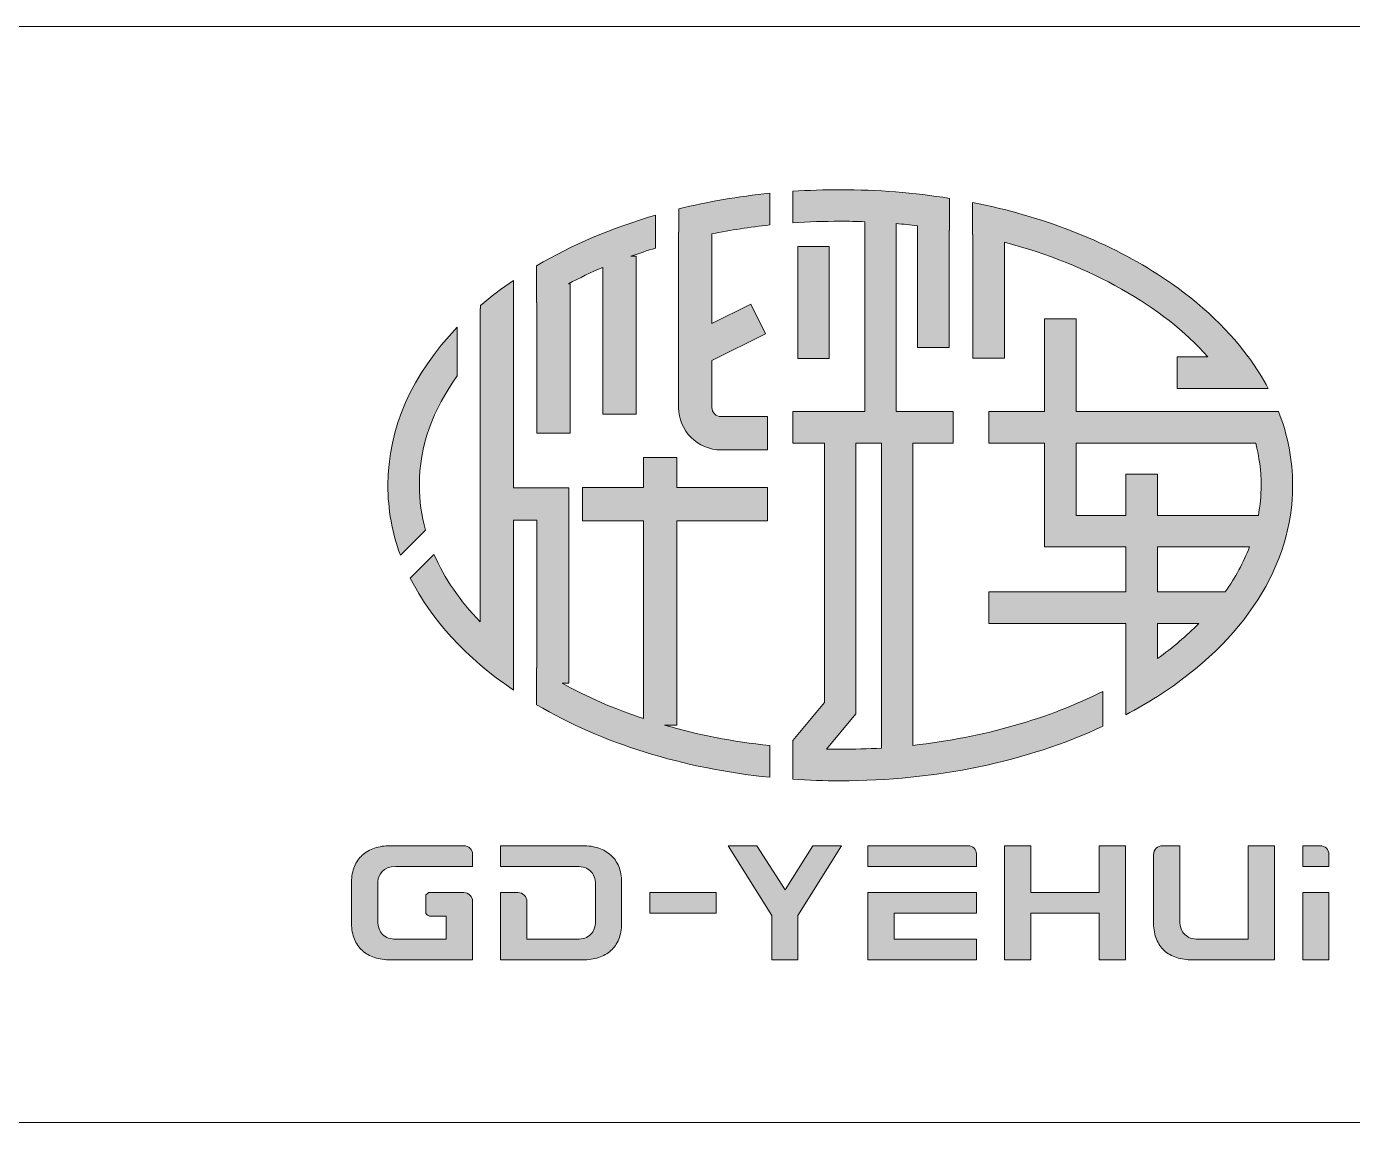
# Model space of a CAD drawing. Header units: millimetres. Extents: x 1251 to 1736, y 491 to 664.
# Drawn here: x 1403.69 to 1422.49, y 513.93 to 529.47 of the extents above; entities that cross this region are included whole.
import ezdxf

# ---------------------------------------------------------------- set-up
doc = ezdxf.new("R2010")
doc.units = ezdxf.units.MM
doc.header["$LTSCALE"] = 3
doc.layers.add('d', color=4, linetype='Continuous')

# ---------------------------------------------------------------- blocks, each defined once
blk = doc.blocks.new('11123123')
at = {"layer": 'd', "lineweight": 0, "ltscale": 43.74169}
h = blk.add_hatch(color=1, dxfattribs=at)
edge = h.paths.add_edge_path()
edge.add_spline(control_points=[(783.576, 124.617), (783.576, 124.617), (784.041, 124.617), (784.041, 124.617), (784.041, 124.617), (784.041, 126.332), (784.041, 126.332), (785.316, 125.992), (786.374, 125.392), (787.045, 124.639), (787.045, 124.639), (787.045, 124.639), (787.045, 124.639), (787.045, 124.639), (786.594, 124.639), (786.594, 124.639), (786.594, 124.639), (786.594, 124.174), (786.594, 124.174), (786.594, 124.174), (787.398, 124.174), (787.398, 124.174), (787.398, 124.173), (787.399, 124.173), (787.399, 124.172), (787.399, 124.172), (787.936, 124.172), (787.936, 124.172), (787.853, 124.329), (787.758, 124.481), (787.65, 124.629), (787.65, 124.629), (787.65, 124.639), (787.65, 124.639), (787.65, 124.639), (787.643, 124.639), (787.643, 124.639), (787.643, 124.639), (787.643, 124.639), (787.642, 124.639), (787.312, 125.089), (786.862, 125.501), (786.301, 125.86), (785.523, 126.358), (784.589, 126.717), (783.57, 126.918), (783.57, 126.918), (783.57, 126.444), (783.57, 126.444), (783.572, 126.443), (783.574, 126.443), (783.576, 126.442), (783.576, 126.442), (783.576, 124.617), (783.576, 124.617)], knot_values=[0, 0, 0, 0, 1, 1, 1, 2, 2, 2, 3, 3, 3, 4, 4, 4, 5, 5, 5, 6, 6, 6, 7, 7, 7, 8, 8, 8, 9, 9, 9, 10, 10, 10, 11, 11, 11, 12, 12, 12, 13, 13, 13, 14, 14, 14, 15, 15, 15, 16, 16, 16, 17, 17, 17, 18, 18, 18, 18], degree=3, periodic=0)
h.paths.add_polyline_path([(780.989, 126.268), (780.989, 124.614), (781.454, 124.614), (781.454, 126.268)], flags=17)
edge = h.paths.add_edge_path()
edge.add_spline(control_points=[(779.23, 126.48), (779.23, 126.48), (779.227, 126.48), (779.227, 126.48), (779.227, 126.48), (779.227, 126.342), (779.227, 126.342), (779.227, 126.342), (779.227, 125.249), (779.227, 125.249), (779.227, 125.249), (779.227, 123.893), (779.227, 123.893), (779.227, 123.547), (779.509, 123.265), (779.855, 123.265), (779.855, 123.265), (780.54, 123.265), (780.54, 123.265), (780.54, 123.265), (780.54, 123.757), (780.54, 123.757), (780.54, 123.757), (779.855, 123.757), (779.855, 123.757), (779.78, 123.757), (779.719, 123.818), (779.719, 123.893), (779.719, 123.893), (779.719, 124.584), (779.719, 124.584), (779.719, 124.584), (780.513, 124.98), (780.513, 124.98), (780.513, 124.98), (780.294, 125.419), (780.294, 125.419), (780.294, 125.419), (779.719, 125.133), (779.719, 125.133), (779.719, 125.133), (779.719, 126.455), (779.719, 126.455), (779.996, 126.511), (780.281, 126.555), (780.574, 126.586), (780.574, 126.586), (780.574, 127.054), (780.574, 127.054), (780.112, 127.007), (779.662, 126.929), (779.23, 126.823), (779.23, 126.823), (779.23, 126.48), (779.23, 126.48)], knot_values=[0, 0, 0, 0, 1, 1, 1, 2, 2, 2, 3, 3, 3, 4, 4, 4, 5, 5, 5, 6, 6, 6, 7, 7, 7, 8, 8, 8, 9, 9, 9, 10, 10, 10, 11, 11, 11, 12, 12, 12, 13, 13, 13, 14, 14, 14, 15, 15, 15, 16, 16, 16, 17, 17, 17, 18, 18, 18, 18], degree=3, periodic=0)
edge = h.paths.add_edge_path()
edge.add_spline(control_points=[(782.689, 118.903), (782.689, 118.903), (782.689, 123.365), (782.689, 123.365), (782.689, 123.365), (783.282, 123.365), (783.282, 123.365), (783.282, 123.365), (783.282, 123.83), (783.282, 123.83), (783.282, 123.83), (782.442, 123.83), (782.442, 123.83), (782.442, 123.83), (782.442, 126.606), (782.442, 126.606), (782.548, 126.598), (782.653, 126.587), (782.757, 126.575), (782.758, 126.575), (782.758, 126.575), (782.758, 126.575), (782.758, 126.575), (782.758, 124.778), (782.758, 124.778), (782.758, 124.778), (783.223, 124.778), (783.223, 124.778), (783.223, 124.778), (783.223, 126.509), (783.223, 126.509), (783.223, 126.509), (783.223, 126.509), (783.223, 126.509), (783.225, 126.508), (783.227, 126.508), (783.229, 126.508), (783.229, 126.508), (783.229, 126.979), (783.229, 126.979), (782.708, 127.063), (782.167, 127.106), (781.616, 127.106), (781.38, 127.106), (781.146, 127.098), (780.915, 127.083), (780.915, 127.083), (780.915, 126.616), (780.915, 126.616), (781.145, 126.633), (781.379, 126.641), (781.616, 126.641), (781.737, 126.641), (781.857, 126.639), (781.977, 126.634), (781.977, 126.634), (781.977, 126.634), (781.977, 126.634), (781.977, 126.634), (781.977, 123.83), (781.977, 123.83), (781.977, 123.83), (780.915, 123.83), (780.915, 123.83), (780.915, 123.83), (780.915, 123.365), (780.915, 123.365), (780.915, 123.365), (781.383, 123.365), (781.383, 123.365), (781.383, 123.365), (781.383, 119.536), (781.383, 119.536), (781.383, 119.536), (780.915, 118.975), (780.915, 118.975), (780.915, 118.975), (780.915, 118.87), (780.915, 118.87), (780.915, 118.87), (780.915, 118.612), (780.915, 118.612), (780.915, 118.612), (780.915, 118.403), (780.915, 118.403), (781.146, 118.388), (781.38, 118.38), (781.616, 118.38), (783.025, 118.38), (784.37, 118.662), (785.493, 119.184), (785.493, 119.184), (785.493, 119.699), (785.493, 119.699), (784.695, 119.298), (783.737, 119.018), (782.689, 118.903), (782.689, 118.903), (782.689, 118.903), (782.689, 118.903)], knot_values=[0, 0, 0, 0, 1, 1, 1, 2, 2, 2, 3, 3, 3, 4, 4, 4, 5, 5, 5, 6, 6, 6, 7, 7, 7, 8, 8, 8, 9, 9, 9, 10, 10, 10, 11, 11, 11, 12, 12, 12, 13, 13, 13, 14, 14, 14, 15, 15, 15, 16, 16, 16, 17, 17, 17, 18, 18, 18, 19, 19, 19, 20, 20, 20, 21, 21, 21, 22, 22, 22, 23, 23, 23, 24, 24, 24, 25, 25, 25, 26, 26, 26, 27, 27, 27, 28, 28, 28, 29, 29, 29, 30, 30, 30, 31, 31, 31, 32, 32, 32, 33, 33, 33, 33], degree=3, periodic=0)
edge = h.paths.add_edge_path(flags=16)
edge.add_spline(control_points=[(781.616, 118.845), (781.548, 118.845), (781.481, 118.846), (781.414, 118.847), (781.414, 118.847), (781.848, 119.367), (781.848, 119.367), (781.848, 119.367), (781.848, 123.365), (781.848, 123.365), (781.848, 123.365), (782.224, 123.365), (782.224, 123.365), (782.224, 123.365), (782.224, 118.863), (782.224, 118.863), (782.224, 118.863), (782.224, 118.863), (782.224, 118.863), (782.024, 118.851), (781.821, 118.845), (781.616, 118.845)], knot_values=[0, 0, 0, 0, 1, 1, 1, 2, 2, 2, 3, 3, 3, 4, 4, 4, 5, 5, 5, 6, 6, 6, 7, 7, 7, 7], degree=3, periodic=0)
edge = h.paths.add_edge_path()
edge.add_spline(control_points=[(788.091, 123.831), (788.091, 123.831), (787.585, 123.831), (787.585, 123.831), (787.585, 123.831), (787.585, 123.831), (787.585, 123.83), (787.585, 123.83), (785.098, 123.83), (785.098, 123.83), (785.098, 123.83), (785.098, 125.2), (785.098, 125.2), (785.098, 125.2), (784.632, 125.2), (784.632, 125.2), (784.632, 125.2), (784.632, 123.83), (784.632, 123.83), (784.632, 123.83), (783.808, 123.83), (783.808, 123.83), (783.808, 123.83), (783.808, 123.365), (783.808, 123.365), (783.808, 123.365), (784.632, 123.365), (784.632, 123.365), (784.632, 123.365), (784.632, 121.832), (784.632, 121.832), (784.632, 121.832), (785.836, 121.832), (785.836, 121.832), (785.836, 121.832), (785.836, 121.17), (785.836, 121.17), (785.836, 121.17), (783.808, 121.17), (783.808, 121.17), (783.808, 121.17), (783.808, 120.704), (783.808, 120.704), (783.808, 120.704), (785.836, 120.704), (785.836, 120.704), (785.836, 120.704), (785.836, 119.884), (785.836, 119.884), (785.836, 119.884), (785.836, 119.884), (785.836, 119.884), (785.836, 119.883), (785.835, 119.883), (785.834, 119.883), (785.834, 119.883), (785.834, 119.354), (785.834, 119.354), (785.995, 119.439), (786.151, 119.53), (786.301, 119.626), (787.588, 120.451), (788.297, 121.557), (788.297, 122.743), (788.297, 123.116), (788.227, 123.48), (788.091, 123.831)], knot_values=[0, 0, 0, 0, 1, 1, 1, 2, 2, 2, 3, 3, 3, 4, 4, 4, 5, 5, 5, 6, 6, 6, 7, 7, 7, 8, 8, 8, 9, 9, 9, 10, 10, 10, 11, 11, 11, 12, 12, 12, 13, 13, 13, 14, 14, 14, 15, 15, 15, 16, 16, 16, 17, 17, 17, 18, 18, 18, 19, 19, 19, 20, 20, 20, 21, 21, 21, 22, 22, 22, 22], degree=3, periodic=0)
edge = h.paths.add_edge_path(flags=16)
edge.add_spline(control_points=[(785.098, 122.297), (785.098, 122.297), (785.098, 123.365), (785.098, 123.365), (785.098, 123.365), (787.752, 123.365), (787.752, 123.365), (787.804, 123.162), (787.832, 122.954), (787.832, 122.743), (787.832, 122.592), (787.818, 122.443), (787.791, 122.297), (787.791, 122.297), (786.302, 122.297), (786.302, 122.297), (786.302, 122.297), (786.302, 122.905), (786.302, 122.905), (786.302, 122.905), (785.836, 122.905), (785.836, 122.905), (785.836, 122.905), (785.836, 122.297), (785.836, 122.297), (785.836, 122.297), (785.098, 122.297), (785.098, 122.297)], knot_values=[0, 0, 0, 0, 1, 1, 1, 2, 2, 2, 3, 3, 3, 4, 4, 4, 5, 5, 5, 6, 6, 6, 7, 7, 7, 8, 8, 8, 9, 9, 9, 9], degree=3, periodic=0)
edge = h.paths.add_edge_path(flags=16)
edge.add_spline(control_points=[(786.302, 121.832), (786.302, 121.832), (787.66, 121.832), (787.66, 121.832), (787.572, 121.603), (787.452, 121.381), (787.303, 121.17), (787.303, 121.17), (786.302, 121.17), (786.302, 121.17), (786.302, 121.17), (786.302, 121.832), (786.302, 121.832)], knot_values=[0, 0, 0, 0, 1, 1, 1, 2, 2, 2, 3, 3, 3, 4, 4, 4, 4], degree=3, periodic=0)
edge = h.paths.add_edge_path(flags=16)
edge.add_spline(control_points=[(786.302, 120.185), (786.302, 120.185), (786.302, 120.704), (786.302, 120.704), (786.302, 120.704), (786.912, 120.704), (786.912, 120.704), (786.912, 120.704), (786.912, 120.704), (786.912, 120.704), (786.732, 120.52), (786.527, 120.346), (786.302, 120.185)], knot_values=[0, 0, 0, 0, 1, 1, 1, 2, 2, 2, 3, 3, 3, 4, 4, 4, 4], degree=3, periodic=0)
edge = h.paths.add_edge_path()
edge.add_spline(control_points=[(777.132, 125.441), (777.132, 125.441), (777.132, 123.511), (777.132, 123.511), (777.132, 123.511), (777.624, 123.511), (777.624, 123.511), (777.624, 123.511), (777.624, 125.717), (777.624, 125.717), (777.624, 125.717), (777.602, 125.717), (777.602, 125.717), (777.764, 125.803), (777.933, 125.885), (778.109, 125.96), (778.109, 125.96), (778.109, 125.96), (778.109, 125.96), (778.109, 125.96), (778.109, 123.791), (778.109, 123.791), (778.109, 123.791), (778.601, 123.791), (778.601, 123.791), (778.601, 123.791), (778.601, 126.124), (778.601, 126.124), (778.601, 126.124), (778.524, 126.124), (778.524, 126.124), (778.643, 126.167), (778.765, 126.208), (778.889, 126.245), (778.889, 126.245), (778.889, 126.731), (778.889, 126.731), (778.251, 126.546), (777.658, 126.294), (777.13, 125.983), (777.13, 125.983), (777.13, 125.439), (777.13, 125.439), (777.131, 125.44), (777.131, 125.44), (777.132, 125.441), (777.132, 125.441), (777.132, 125.441), (777.132, 125.441)], knot_values=[0, 0, 0, 0, 1, 1, 1, 2, 2, 2, 3, 3, 3, 4, 4, 4, 5, 5, 5, 6, 6, 6, 7, 7, 7, 8, 8, 8, 9, 9, 9, 10, 10, 10, 11, 11, 11, 12, 12, 12, 13, 13, 13, 14, 14, 14, 15, 15, 15, 16, 16, 16, 16], degree=3, periodic=0)
edge = h.paths.add_edge_path()
edge.add_spline(control_points=[(779.019, 119.201), (779.019, 119.201), (779.203, 119.201), (779.203, 119.201), (779.203, 119.201), (779.203, 122.219), (779.203, 122.219), (779.203, 122.219), (780.54, 122.219), (780.54, 122.219), (780.54, 122.219), (780.54, 122.71), (780.54, 122.71), (780.54, 122.71), (779.203, 122.71), (779.203, 122.71), (779.203, 122.71), (779.203, 123.155), (779.203, 123.155), (779.203, 123.155), (778.711, 123.155), (778.711, 123.155), (778.711, 123.155), (778.711, 122.71), (778.711, 122.71), (778.711, 122.71), (777.81, 122.71), (777.81, 122.71), (777.81, 122.71), (777.81, 122.219), (777.81, 122.219), (777.81, 122.219), (778.711, 122.219), (778.711, 122.219), (778.711, 122.219), (778.711, 119.297), (778.711, 119.297), (778.711, 119.297), (778.711, 119.297), (778.711, 119.297), (778.278, 119.441), (777.875, 119.616), (777.51, 119.819), (777.51, 119.819), (777.609, 119.819), (777.609, 119.819), (777.609, 119.819), (777.609, 122.703), (777.609, 122.703), (777.609, 122.703), (776.788, 122.703), (776.788, 122.703), (776.788, 122.703), (776.788, 125.196), (776.788, 125.196), (776.788, 125.196), (776.789, 125.197), (776.789, 125.197), (776.789, 125.197), (776.789, 125.767), (776.789, 125.767), (776.615, 125.648), (776.451, 125.524), (776.3, 125.395), (776.3, 125.395), (776.3, 125.353), (776.3, 125.353), (776.3, 125.353), (776.296, 125.353), (776.296, 125.353), (776.296, 125.353), (776.296, 124.758), (776.296, 124.758), (776.296, 124.758), (776.296, 123.967), (776.296, 123.967), (776.296, 123.967), (776.296, 120.727), (776.296, 120.727), (776, 121.034), (775.769, 121.369), (775.615, 121.723), (775.615, 121.723), (775.265, 121.373), (775.265, 121.373), (775.572, 120.758), (776.088, 120.195), (776.789, 119.719), (776.789, 119.719), (776.789, 120.289), (776.789, 120.289), (776.789, 120.289), (776.788, 120.289), (776.788, 120.29), (776.788, 120.29), (776.788, 122.226), (776.788, 122.226), (776.788, 122.226), (777.132, 122.226), (777.132, 122.226), (777.132, 122.226), (777.132, 120.046), (777.132, 120.046), (777.132, 120.046), (777.132, 120.046), (777.132, 120.046), (777.131, 120.046), (777.131, 120.046), (777.13, 120.046), (777.13, 120.046), (777.13, 119.503), (777.13, 119.503), (778.101, 118.93), (779.292, 118.562), (780.574, 118.432), (780.574, 118.432), (780.574, 118.9), (780.574, 118.9), (780.029, 118.957), (779.507, 119.06), (779.02, 119.201), (779.02, 119.201), (779.02, 119.201), (779.019, 119.201)], knot_values=[0, 0, 0, 0, 1, 1, 1, 2, 2, 2, 3, 3, 3, 4, 4, 4, 5, 5, 5, 6, 6, 6, 7, 7, 7, 8, 8, 8, 9, 9, 9, 10, 10, 10, 11, 11, 11, 12, 12, 12, 13, 13, 13, 14, 14, 14, 15, 15, 15, 16, 16, 16, 17, 17, 17, 18, 18, 18, 19, 19, 19, 20, 20, 20, 21, 21, 21, 22, 22, 22, 23, 23, 23, 24, 24, 24, 25, 25, 25, 26, 26, 26, 27, 27, 27, 28, 28, 28, 29, 29, 29, 30, 30, 30, 31, 31, 31, 32, 32, 32, 33, 33, 33, 34, 34, 34, 35, 35, 35, 36, 36, 36, 37, 37, 37, 38, 38, 38, 39, 39, 39, 40, 40, 40, 41, 41, 41, 41], degree=3, periodic=0)
edge = h.paths.add_edge_path()
edge.add_spline(control_points=[(775.399, 122.743), (775.399, 123.319), (775.6, 123.866), (775.959, 124.358), (775.959, 124.358), (775.959, 125.075), (775.959, 125.075), (775.291, 124.385), (774.934, 123.584), (774.934, 122.743), (774.934, 122.389), (774.997, 122.043), (775.119, 121.709), (775.119, 121.709), (775.49, 122.079), (775.49, 122.079), (775.43, 122.295), (775.399, 122.517), (775.399, 122.743)], knot_values=[0, 0, 0, 0, 1, 1, 1, 2, 2, 2, 3, 3, 3, 4, 4, 4, 5, 5, 5, 6, 6, 6, 6], degree=3, periodic=0)
at = {"layer": 'd', "lineweight": 0}
h = blk.add_hatch(color=5, dxfattribs=at)
edge = h.paths.add_edge_path()
edge.add_spline(control_points=[(788.446, 116.729), (788.446, 116.729), (788.446, 115.735), (788.446, 115.735), (788.446, 115.735), (788.834, 115.735), (788.834, 115.735), (788.834, 115.735), (788.834, 116.729), (788.834, 116.729), (788.834, 116.729), (788.446, 116.729), (788.446, 116.729)], knot_values=[0, 0, 0, 0, 1, 1, 1, 2, 2, 2, 3, 3, 3, 4, 4, 4, 4], degree=3, periodic=0)
edge = h.paths.add_edge_path()
edge.add_spline(control_points=[(788.446, 117.421), (788.446, 117.421), (788.446, 117.116), (788.446, 117.116), (788.446, 117.116), (788.834, 117.116), (788.834, 117.116), (788.834, 117.116), (788.834, 117.29), (788.834, 117.29), (788.834, 117.363), (788.775, 117.421), (788.703, 117.421), (788.703, 117.421), (788.446, 117.421), (788.446, 117.421)], knot_values=[0, 0, 0, 0, 1, 1, 1, 2, 2, 2, 3, 3, 3, 4, 4, 4, 5, 5, 5, 5], degree=3, periodic=0)
edge = h.paths.add_edge_path()
edge.add_spline(control_points=[(787.643, 117.421), (787.643, 117.421), (787.643, 116.04), (787.643, 116.04), (787.643, 116.04), (786.902, 116.04), (786.902, 116.04), (786.817, 116.04), (786.751, 116.064), (786.704, 116.11), (786.656, 116.156), (786.632, 116.224), (786.632, 116.31), (786.632, 116.31), (786.632, 117.421), (786.632, 117.421), (786.632, 117.421), (786.376, 117.421), (786.376, 117.421), (786.303, 117.421), (786.244, 117.362), (786.244, 117.29), (786.244, 117.29), (786.244, 116.271), (786.244, 116.271), (786.244, 116.184), (786.259, 116.107), (786.286, 116.04), (786.314, 115.974), (786.353, 115.918), (786.402, 115.873), (786.452, 115.828), (786.512, 115.794), (786.582, 115.771), (786.653, 115.747), (786.732, 115.735), (786.819, 115.735), (786.819, 115.735), (788.03, 115.735), (788.03, 115.735), (788.03, 115.735), (788.03, 117.421), (788.03, 117.421), (788.03, 117.421), (787.643, 117.421), (787.643, 117.421)], knot_values=[0, 0, 0, 0, 1, 1, 1, 2, 2, 2, 3, 3, 3, 4, 4, 4, 5, 5, 5, 6, 6, 6, 7, 7, 7, 8, 8, 8, 9, 9, 9, 10, 10, 10, 11, 11, 11, 12, 12, 12, 13, 13, 13, 14, 14, 14, 15, 15, 15, 15], degree=3, periodic=0)
edge = h.paths.add_edge_path()
edge.add_spline(control_points=[(785.442, 117.421), (785.442, 117.421), (785.442, 116.729), (785.442, 116.729), (785.442, 116.729), (784.431, 116.729), (784.431, 116.729), (784.431, 116.729), (784.431, 117.421), (784.431, 117.421), (784.431, 117.421), (784.043, 117.421), (784.043, 117.421), (784.043, 117.421), (784.043, 115.735), (784.043, 115.735), (784.043, 115.735), (784.431, 115.735), (784.431, 115.735), (784.431, 115.735), (784.431, 116.425), (784.431, 116.425), (784.431, 116.425), (785.442, 116.425), (785.442, 116.425), (785.442, 116.425), (785.442, 115.735), (785.442, 115.735), (785.442, 115.735), (785.829, 115.735), (785.829, 115.735), (785.829, 115.735), (785.829, 117.421), (785.829, 117.421), (785.829, 117.421), (785.442, 117.421), (785.442, 117.421)], knot_values=[0, 0, 0, 0, 1, 1, 1, 2, 2, 2, 3, 3, 3, 4, 4, 4, 5, 5, 5, 6, 6, 6, 7, 7, 7, 8, 8, 8, 9, 9, 9, 10, 10, 10, 11, 11, 11, 12, 12, 12, 12], degree=3, periodic=0)
h.paths.add_polyline_path([(783.628, 116.425), (783.628, 116.729), (782.023, 116.729), (782.023, 115.735), (783.628, 115.735), (783.628, 116.04), (782.41, 116.04), (782.41, 116.425)])
edge = h.paths.add_edge_path()
edge.add_spline(control_points=[(781.213, 117.421), (781.213, 117.421), (780.8, 116.771), (780.8, 116.771), (780.8, 116.771), (780.382, 117.421), (780.382, 117.421), (780.382, 117.421), (779.961, 117.421), (779.961, 117.421), (779.961, 117.421), (780.603, 116.393), (780.603, 116.393), (780.603, 116.393), (780.603, 115.735), (780.603, 115.735), (780.603, 115.735), (780.991, 115.735), (780.991, 115.735), (780.991, 115.735), (780.991, 116.393), (780.991, 116.393), (780.991, 116.393), (781.636, 117.421), (781.636, 117.421), (781.636, 117.421), (781.213, 117.421), (781.213, 117.421)], knot_values=[0, 0, 0, 0, 1, 1, 1, 2, 2, 2, 3, 3, 3, 4, 4, 4, 5, 5, 5, 6, 6, 6, 7, 7, 7, 8, 8, 8, 9, 9, 9, 9], degree=3, periodic=0)
edge = h.paths.add_edge_path()
edge.add_spline(control_points=[(778.801, 116.729), (778.801, 116.729), (778.801, 116.425), (778.801, 116.425), (778.801, 116.425), (779.781, 116.425), (779.781, 116.425), (779.781, 116.425), (779.781, 116.729), (779.781, 116.729), (779.781, 116.729), (778.801, 116.729), (778.801, 116.729)], knot_values=[0, 0, 0, 0, 1, 1, 1, 2, 2, 2, 3, 3, 3, 4, 4, 4, 4], degree=3, periodic=0)
edge = h.paths.add_edge_path()
edge.add_spline(control_points=[(778.344, 117.115), (778.316, 117.181), (778.277, 117.236), (778.228, 117.281), (778.178, 117.326), (778.118, 117.361), (778.048, 117.385), (777.977, 117.409), (777.897, 117.421), (777.811, 117.421), (777.811, 117.421), (776.599, 117.421), (776.599, 117.421), (776.599, 117.421), (776.599, 117.116), (776.599, 117.116), (776.599, 117.116), (777.731, 117.116), (777.731, 117.116), (777.815, 117.116), (777.881, 117.093), (777.929, 117.046), (777.976, 117), (778.001, 116.932), (778.001, 116.846), (778.001, 116.846), (778.001, 116.31), (778.001, 116.31), (778.001, 116.224), (777.976, 116.156), (777.929, 116.11), (777.881, 116.064), (777.815, 116.04), (777.731, 116.04), (777.731, 116.04), (776.987, 116.04), (776.987, 116.04), (776.987, 116.04), (776.987, 116.596), (776.987, 116.596), (776.987, 116.67), (776.928, 116.729), (776.854, 116.729), (776.854, 116.729), (776.599, 116.729), (776.599, 116.729), (776.599, 116.729), (776.599, 115.735), (776.599, 115.735), (776.599, 115.735), (777.811, 115.735), (777.811, 115.735), (777.897, 115.735), (777.977, 115.747), (778.048, 115.771), (778.118, 115.794), (778.178, 115.828), (778.228, 115.873), (778.277, 115.917), (778.316, 115.974), (778.344, 116.04), (778.371, 116.107), (778.386, 116.184), (778.386, 116.271), (778.386, 116.271), (778.386, 116.885), (778.386, 116.885), (778.386, 116.972), (778.371, 117.049), (778.344, 117.115)], knot_values=[0, 0, 0, 0, 1, 1, 1, 2, 2, 2, 3, 3, 3, 4, 4, 4, 5, 5, 5, 6, 6, 6, 7, 7, 7, 8, 8, 8, 9, 9, 9, 10, 10, 10, 11, 11, 11, 12, 12, 12, 13, 13, 13, 14, 14, 14, 15, 15, 15, 16, 16, 16, 17, 17, 17, 18, 18, 18, 19, 19, 19, 20, 20, 20, 21, 21, 21, 22, 22, 22, 23, 23, 23, 23], degree=3, periodic=0)
edge = h.paths.add_edge_path()
edge.add_spline(control_points=[(776.184, 116.602), (776.184, 116.672), (776.127, 116.729), (776.057, 116.729)], knot_values=[24, 24, 24, 24, 25, 25, 25, 25], degree=3, periodic=0)
edge.add_line((776.057, 116.729), (775.54, 116.729))
edge.add_line((775.54, 116.729), (775.495, 116.697))
edge.add_line((775.495, 116.697), (775.495, 116.421))
edge.add_line((775.495, 116.421), (775.519, 116.398))
edge.add_line((775.519, 116.398), (775.55, 116.382))
edge.add_line((775.55, 116.382), (775.796, 116.382))
edge.add_spline(control_points=[(775.796, 116.382), (775.796, 116.219), (775.796, 116.04), (775.796, 116.04)], knot_values=[16.458596, 16.458596, 16.458596, 16.458596, 17, 17, 17, 17], degree=3, periodic=0)
edge.add_spline(control_points=[(775.796, 116.04), (775.796, 116.04), (775.055, 116.04), (775.055, 116.04)], knot_values=[17, 17, 17, 17, 18, 18, 18, 18], degree=3, periodic=0)
edge.add_spline(control_points=[(775.055, 116.04), (774.971, 116.04), (774.905, 116.064), (774.857, 116.11)], knot_values=[18, 18, 18, 18, 19, 19, 19, 19], degree=3, periodic=0)
edge.add_spline(control_points=[(774.857, 116.11), (774.81, 116.156), (774.785, 116.224), (774.785, 116.31)], knot_values=[19, 19, 19, 19, 20, 20, 20, 20], degree=3, periodic=0)
edge.add_spline(control_points=[(774.785, 116.31), (774.785, 116.31), (774.786, 116.893), (774.786, 116.893)], knot_values=[20, 20, 20, 20, 21, 21, 21, 21], degree=3, periodic=0)
edge.add_spline(control_points=[(774.786, 116.893), (774.797, 116.995), (774.853, 117.116), (775.053, 117.116)], knot_values=[21, 21, 21, 21, 22, 22, 22, 22], degree=3, periodic=0)
edge.add_spline(control_points=[(775.053, 117.116), (775.053, 117.116), (776.184, 117.116), (776.184, 117.116)], knot_values=[22, 22, 22, 22, 23, 23, 23, 23], degree=3, periodic=0)
edge.add_spline(control_points=[(776.184, 117.116), (776.184, 117.116), (776.184, 117.294), (776.184, 117.294)], knot_values=[23, 23, 23, 23, 24, 24, 24, 24], degree=3, periodic=0)
edge.add_spline(control_points=[(776.184, 117.294), (776.184, 117.364), (776.127, 117.421), (776.057, 117.421)], knot_values=[24, 24, 24, 24, 25, 25, 25, 25], degree=3, periodic=0)
edge.add_spline(control_points=[(776.057, 117.421), (776.057, 117.421), (774.973, 117.421), (774.973, 117.421)], knot_values=[25, 25, 25, 25, 26, 26, 26, 26], degree=3, periodic=0)
edge.add_spline(control_points=[(774.973, 117.421), (774.886, 117.421), (774.807, 117.409), (774.735, 117.385)], knot_values=[26, 26, 26, 26, 27, 27, 27, 27], degree=3, periodic=0)
edge.add_spline(control_points=[(774.735, 117.385), (774.666, 117.361), (774.605, 117.326), (774.555, 117.281)], knot_values=[27, 27, 27, 27, 28, 28, 28, 28], degree=3, periodic=0)
edge.add_spline(control_points=[(774.555, 117.281), (774.506, 117.236), (774.467, 117.18), (774.44, 117.115)], knot_values=[28, 28, 28, 28, 29, 29, 29, 29], degree=3, periodic=0)
edge.add_spline(control_points=[(774.44, 117.115), (774.412, 117.049), (774.398, 116.972), (774.398, 116.885)], knot_values=[29, 29, 29, 29, 30, 30, 30, 30], degree=3, periodic=0)
edge.add_spline(control_points=[(774.398, 116.885), (774.398, 116.885), (774.398, 116.271), (774.398, 116.271)], knot_values=[30, 30, 30, 30, 31, 31, 31, 31], degree=3, periodic=0)
edge.add_spline(control_points=[(774.398, 116.271), (774.398, 116.184), (774.412, 116.107), (774.44, 116.04)], knot_values=[31, 31, 31, 31, 32, 32, 32, 32], degree=3, periodic=0)
edge.add_spline(control_points=[(774.44, 116.04), (774.467, 115.974), (774.507, 115.918), (774.557, 115.873)], knot_values=[32, 32, 32, 32, 33, 33, 33, 33], degree=3, periodic=0)
edge.add_spline(control_points=[(774.557, 115.873), (774.607, 115.828), (774.668, 115.794), (774.738, 115.771)], knot_values=[33, 33, 33, 33, 34, 34, 34, 34], degree=3, periodic=0)
edge.add_spline(control_points=[(774.738, 115.771), (774.809, 115.747), (774.888, 115.735), (774.975, 115.735)], knot_values=[34, 34, 34, 34, 35, 35, 35, 35], degree=3, periodic=0)
edge.add_spline(control_points=[(774.975, 115.735), (774.975, 115.735), (776.184, 115.735), (776.184, 115.735)], knot_values=[35, 35, 35, 35, 36, 36, 36, 36], degree=3, periodic=0)
edge.add_spline(control_points=[(776.184, 115.735), (776.184, 115.735), (776.184, 116.167), (776.184, 116.602)], knot_values=[36, 36, 36, 36, 36.686956, 36.686956, 36.686956, 36.686956], degree=3, periodic=0)
h = blk.add_hatch(color=1, dxfattribs=at)
edge = h.paths.add_edge_path()
edge.add_spline(control_points=[(782.023, 117.421), (782.023, 117.421), (782.023, 117.116), (782.023, 117.116), (782.023, 117.116), (783.628, 117.116), (783.628, 117.116), (783.628, 117.116), (783.628, 117.299), (783.628, 117.299), (783.628, 117.366), (783.573, 117.421), (783.506, 117.421), (783.506, 117.421), (782.023, 117.421), (782.023, 117.421)], knot_values=[0, 0, 0, 0, 1, 1, 1, 2, 2, 2, 3, 3, 3, 4, 4, 4, 5, 5, 5, 5], degree=3, periodic=0)
at = {"layer": 'd', "color": 5, "lineweight": 0}
for p, q in [((775.54, 116.729), (775.495, 116.697)), ((775.54, 116.729), (776.057, 116.729)), ((775.495, 116.421), (775.495, 116.697)), ((775.495, 116.421), (775.519, 116.398)), ((775.519, 116.398), (775.55, 116.382)), ((775.796, 116.382), (775.55, 116.382))]:
    blk.add_line(p, q, dxfattribs=at)
at = {"layer": 'd', "color": 1, "lineweight": 0}
blk.add_lwpolyline([(780.989, 126.268), (780.989, 124.614), (781.454, 124.614), (781.454, 126.268)], close=True, dxfattribs=at)
at = {"layer": 'd', "color": 5, "lineweight": 0}
blk.add_lwpolyline([(783.628, 116.425), (783.628, 116.729), (782.023, 116.729), (782.023, 115.735), (783.628, 115.735), (783.628, 116.04), (782.41, 116.04), (782.41, 116.425)], close=True, dxfattribs=at)
at = {"layer": 'd', "color": 1, "lineweight": 0}
for points, knots in [([(782.689, 118.903), (782.689, 118.903), (782.689, 123.365), (782.689, 123.365), (782.689, 123.365), (783.282, 123.365), (783.282, 123.365), (783.282, 123.365), (783.282, 123.83), (783.282, 123.83), (783.282, 123.83), (782.442, 123.83), (782.442, 123.83), (782.442, 123.83), (782.442, 126.606), (782.442, 126.606), (782.548, 126.598), (782.653, 126.587), (782.757, 126.575), (782.758, 126.575), (782.758, 126.575), (782.758, 126.575), (782.758, 126.575), (782.758, 124.778), (782.758, 124.778), (782.758, 124.778), (783.223, 124.778), (783.223, 124.778), (783.223, 124.778), (783.223, 126.509), (783.223, 126.509), (783.223, 126.509), (783.223, 126.509), (783.223, 126.509), (783.225, 126.508), (783.227, 126.508), (783.229, 126.508), (783.229, 126.508), (783.229, 126.979), (783.229, 126.979), (782.708, 127.063), (782.167, 127.106), (781.616, 127.106), (781.38, 127.106), (781.146, 127.098), (780.915, 127.083), (780.915, 127.083), (780.915, 126.616), (780.915, 126.616), (781.145, 126.633), (781.379, 126.641), (781.616, 126.641), (781.737, 126.641), (781.857, 126.639), (781.977, 126.634), (781.977, 126.634), (781.977, 126.634), (781.977, 126.634), (781.977, 126.634), (781.977, 123.83), (781.977, 123.83), (781.977, 123.83), (780.915, 123.83), (780.915, 123.83), (780.915, 123.83), (780.915, 123.365), (780.915, 123.365), (780.915, 123.365), (781.383, 123.365), (781.383, 123.365), (781.383, 123.365), (781.383, 119.536), (781.383, 119.536), (781.383, 119.536), (780.915, 118.975), (780.915, 118.975), (780.915, 118.975), (780.915, 118.87), (780.915, 118.87), (780.915, 118.87), (780.915, 118.612), (780.915, 118.612), (780.915, 118.612), (780.915, 118.403), (780.915, 118.403), (781.146, 118.388), (781.38, 118.38), (781.616, 118.38), (783.025, 118.38), (784.37, 118.662), (785.493, 119.184), (785.493, 119.184), (785.493, 119.699), (785.493, 119.699), (784.695, 119.298), (783.737, 119.018), (782.689, 118.903), (782.689, 118.903), (782.689, 118.903), (782.689, 118.903)], [0, 0, 0, 0, 1, 1, 1, 2, 2, 2, 3, 3, 3, 4, 4, 4, 5, 5, 5, 6, 6, 6, 7, 7, 7, 8, 8, 8, 9, 9, 9, 10, 10, 10, 11, 11, 11, 12, 12, 12, 13, 13, 13, 14, 14, 14, 15, 15, 15, 16, 16, 16, 17, 17, 17, 18, 18, 18, 19, 19, 19, 20, 20, 20, 21, 21, 21, 22, 22, 22, 23, 23, 23, 24, 24, 24, 25, 25, 25, 26, 26, 26, 27, 27, 27, 28, 28, 28, 29, 29, 29, 30, 30, 30, 31, 31, 31, 32, 32, 32, 33, 33, 33, 33]), ([(779.23, 126.48), (779.23, 126.48), (779.227, 126.48), (779.227, 126.48), (779.227, 126.48), (779.227, 126.342), (779.227, 126.342), (779.227, 126.342), (779.227, 125.249), (779.227, 125.249), (779.227, 125.249), (779.227, 123.893), (779.227, 123.893), (779.227, 123.547), (779.509, 123.265), (779.855, 123.265), (779.855, 123.265), (780.54, 123.265), (780.54, 123.265), (780.54, 123.265), (780.54, 123.757), (780.54, 123.757), (780.54, 123.757), (779.855, 123.757), (779.855, 123.757), (779.78, 123.757), (779.719, 123.818), (779.719, 123.893), (779.719, 123.893), (779.719, 124.584), (779.719, 124.584), (779.719, 124.584), (780.513, 124.98), (780.513, 124.98), (780.513, 124.98), (780.294, 125.419), (780.294, 125.419), (780.294, 125.419), (779.719, 125.133), (779.719, 125.133), (779.719, 125.133), (779.719, 126.455), (779.719, 126.455), (779.996, 126.511), (780.281, 126.555), (780.574, 126.586), (780.574, 126.586), (780.574, 127.054), (780.574, 127.054), (780.112, 127.007), (779.662, 126.929), (779.23, 126.823), (779.23, 126.823), (779.23, 126.48), (779.23, 126.48)], [0, 0, 0, 0, 1, 1, 1, 2, 2, 2, 3, 3, 3, 4, 4, 4, 5, 5, 5, 6, 6, 6, 7, 7, 7, 8, 8, 8, 9, 9, 9, 10, 10, 10, 11, 11, 11, 12, 12, 12, 13, 13, 13, 14, 14, 14, 15, 15, 15, 16, 16, 16, 17, 17, 17, 18, 18, 18, 18]), ([(783.576, 124.617), (783.576, 124.617), (784.041, 124.617), (784.041, 124.617), (784.041, 124.617), (784.041, 126.332), (784.041, 126.332), (785.316, 125.992), (786.374, 125.392), (787.045, 124.639), (787.045, 124.639), (787.045, 124.639), (787.045, 124.639), (787.045, 124.639), (786.594, 124.639), (786.594, 124.639), (786.594, 124.639), (786.594, 124.174), (786.594, 124.174), (786.594, 124.174), (787.398, 124.174), (787.398, 124.174), (787.398, 124.173), (787.399, 124.173), (787.399, 124.172), (787.399, 124.172), (787.936, 124.172), (787.936, 124.172), (787.853, 124.329), (787.758, 124.481), (787.65, 124.629), (787.65, 124.629), (787.65, 124.639), (787.65, 124.639), (787.65, 124.639), (787.643, 124.639), (787.643, 124.639), (787.643, 124.639), (787.643, 124.639), (787.642, 124.639), (787.312, 125.089), (786.862, 125.501), (786.301, 125.86), (785.523, 126.358), (784.589, 126.717), (783.57, 126.918), (783.57, 126.918), (783.57, 126.444), (783.57, 126.444), (783.572, 126.443), (783.574, 126.443), (783.576, 126.442), (783.576, 126.442), (783.576, 124.617), (783.576, 124.617)], [0, 0, 0, 0, 1, 1, 1, 2, 2, 2, 3, 3, 3, 4, 4, 4, 5, 5, 5, 6, 6, 6, 7, 7, 7, 8, 8, 8, 9, 9, 9, 10, 10, 10, 11, 11, 11, 12, 12, 12, 13, 13, 13, 14, 14, 14, 15, 15, 15, 16, 16, 16, 17, 17, 17, 18, 18, 18, 18]), ([(777.132, 125.441), (777.132, 125.441), (777.132, 123.511), (777.132, 123.511), (777.132, 123.511), (777.624, 123.511), (777.624, 123.511), (777.624, 123.511), (777.624, 125.717), (777.624, 125.717), (777.624, 125.717), (777.602, 125.717), (777.602, 125.717), (777.764, 125.803), (777.933, 125.885), (778.109, 125.96), (778.109, 125.96), (778.109, 125.96), (778.109, 125.96), (778.109, 125.96), (778.109, 123.791), (778.109, 123.791), (778.109, 123.791), (778.601, 123.791), (778.601, 123.791), (778.601, 123.791), (778.601, 126.124), (778.601, 126.124), (778.601, 126.124), (778.524, 126.124), (778.524, 126.124), (778.643, 126.167), (778.765, 126.208), (778.889, 126.245), (778.889, 126.245), (778.889, 126.731), (778.889, 126.731), (778.251, 126.546), (777.658, 126.294), (777.13, 125.983), (777.13, 125.983), (777.13, 125.439), (777.13, 125.439), (777.131, 125.44), (777.131, 125.44), (777.132, 125.441), (777.132, 125.441), (777.132, 125.441), (777.132, 125.441)], [0, 0, 0, 0, 1, 1, 1, 2, 2, 2, 3, 3, 3, 4, 4, 4, 5, 5, 5, 6, 6, 6, 7, 7, 7, 8, 8, 8, 9, 9, 9, 10, 10, 10, 11, 11, 11, 12, 12, 12, 13, 13, 13, 14, 14, 14, 15, 15, 15, 16, 16, 16, 16]), ([(779.019, 119.201), (779.019, 119.201), (779.203, 119.201), (779.203, 119.201), (779.203, 119.201), (779.203, 122.219), (779.203, 122.219), (779.203, 122.219), (780.54, 122.219), (780.54, 122.219), (780.54, 122.219), (780.54, 122.71), (780.54, 122.71), (780.54, 122.71), (779.203, 122.71), (779.203, 122.71), (779.203, 122.71), (779.203, 123.155), (779.203, 123.155), (779.203, 123.155), (778.711, 123.155), (778.711, 123.155), (778.711, 123.155), (778.711, 122.71), (778.711, 122.71), (778.711, 122.71), (777.81, 122.71), (777.81, 122.71), (777.81, 122.71), (777.81, 122.219), (777.81, 122.219), (777.81, 122.219), (778.711, 122.219), (778.711, 122.219), (778.711, 122.219), (778.711, 119.297), (778.711, 119.297), (778.711, 119.297), (778.711, 119.297), (778.711, 119.297), (778.278, 119.441), (777.875, 119.616), (777.51, 119.819), (777.51, 119.819), (777.609, 119.819), (777.609, 119.819), (777.609, 119.819), (777.609, 122.703), (777.609, 122.703), (777.609, 122.703), (776.788, 122.703), (776.788, 122.703), (776.788, 122.703), (776.788, 125.196), (776.788, 125.196), (776.788, 125.196), (776.789, 125.197), (776.789, 125.197), (776.789, 125.197), (776.789, 125.767), (776.789, 125.767), (776.615, 125.648), (776.451, 125.524), (776.3, 125.395), (776.3, 125.395), (776.3, 125.353), (776.3, 125.353), (776.3, 125.353), (776.296, 125.353), (776.296, 125.353), (776.296, 125.353), (776.296, 124.758), (776.296, 124.758), (776.296, 124.758), (776.296, 123.967), (776.296, 123.967), (776.296, 123.967), (776.296, 120.727), (776.296, 120.727), (776, 121.034), (775.769, 121.369), (775.615, 121.723), (775.615, 121.723), (775.265, 121.373), (775.265, 121.373), (775.572, 120.758), (776.088, 120.195), (776.789, 119.719), (776.789, 119.719), (776.789, 120.289), (776.789, 120.289), (776.789, 120.289), (776.788, 120.289), (776.788, 120.29), (776.788, 120.29), (776.788, 122.226), (776.788, 122.226), (776.788, 122.226), (777.132, 122.226), (777.132, 122.226), (777.132, 122.226), (777.132, 120.046), (777.132, 120.046), (777.132, 120.046), (777.132, 120.046), (777.132, 120.046), (777.131, 120.046), (777.131, 120.046), (777.13, 120.046), (777.13, 120.046), (777.13, 119.503), (777.13, 119.503), (778.101, 118.93), (779.292, 118.562), (780.574, 118.432), (780.574, 118.432), (780.574, 118.9), (780.574, 118.9), (780.029, 118.957), (779.507, 119.06), (779.02, 119.201), (779.02, 119.201), (779.02, 119.201), (779.019, 119.201)], [0, 0, 0, 0, 1, 1, 1, 2, 2, 2, 3, 3, 3, 4, 4, 4, 5, 5, 5, 6, 6, 6, 7, 7, 7, 8, 8, 8, 9, 9, 9, 10, 10, 10, 11, 11, 11, 12, 12, 12, 13, 13, 13, 14, 14, 14, 15, 15, 15, 16, 16, 16, 17, 17, 17, 18, 18, 18, 19, 19, 19, 20, 20, 20, 21, 21, 21, 22, 22, 22, 23, 23, 23, 24, 24, 24, 25, 25, 25, 26, 26, 26, 27, 27, 27, 28, 28, 28, 29, 29, 29, 30, 30, 30, 31, 31, 31, 32, 32, 32, 33, 33, 33, 34, 34, 34, 35, 35, 35, 36, 36, 36, 37, 37, 37, 38, 38, 38, 39, 39, 39, 40, 40, 40, 41, 41, 41, 41]), ([(788.091, 123.831), (788.091, 123.831), (787.585, 123.831), (787.585, 123.831), (787.585, 123.831), (787.585, 123.831), (787.585, 123.83), (787.585, 123.83), (785.098, 123.83), (785.098, 123.83), (785.098, 123.83), (785.098, 125.2), (785.098, 125.2), (785.098, 125.2), (784.632, 125.2), (784.632, 125.2), (784.632, 125.2), (784.632, 123.83), (784.632, 123.83), (784.632, 123.83), (783.808, 123.83), (783.808, 123.83), (783.808, 123.83), (783.808, 123.365), (783.808, 123.365), (783.808, 123.365), (784.632, 123.365), (784.632, 123.365), (784.632, 123.365), (784.632, 121.832), (784.632, 121.832), (784.632, 121.832), (785.836, 121.832), (785.836, 121.832), (785.836, 121.832), (785.836, 121.17), (785.836, 121.17), (785.836, 121.17), (783.808, 121.17), (783.808, 121.17), (783.808, 121.17), (783.808, 120.704), (783.808, 120.704), (783.808, 120.704), (785.836, 120.704), (785.836, 120.704), (785.836, 120.704), (785.836, 119.884), (785.836, 119.884), (785.836, 119.884), (785.836, 119.884), (785.836, 119.884), (785.836, 119.883), (785.835, 119.883), (785.834, 119.883), (785.834, 119.883), (785.834, 119.354), (785.834, 119.354), (785.995, 119.439), (786.151, 119.53), (786.301, 119.626), (787.588, 120.451), (788.297, 121.557), (788.297, 122.743), (788.297, 123.116), (788.227, 123.48), (788.091, 123.831)], [0, 0, 0, 0, 1, 1, 1, 2, 2, 2, 3, 3, 3, 4, 4, 4, 5, 5, 5, 6, 6, 6, 7, 7, 7, 8, 8, 8, 9, 9, 9, 10, 10, 10, 11, 11, 11, 12, 12, 12, 13, 13, 13, 14, 14, 14, 15, 15, 15, 16, 16, 16, 17, 17, 17, 18, 18, 18, 19, 19, 19, 20, 20, 20, 21, 21, 21, 22, 22, 22, 22]), ([(775.399, 122.743), (775.399, 123.319), (775.6, 123.866), (775.959, 124.358), (775.959, 124.358), (775.959, 125.075), (775.959, 125.075), (775.291, 124.385), (774.934, 123.584), (774.934, 122.743), (774.934, 122.389), (774.997, 122.043), (775.119, 121.709), (775.119, 121.709), (775.49, 122.079), (775.49, 122.079), (775.43, 122.295), (775.399, 122.517), (775.399, 122.743)], [0, 0, 0, 0, 1, 1, 1, 2, 2, 2, 3, 3, 3, 4, 4, 4, 5, 5, 5, 6, 6, 6, 6]), ([(781.616, 118.845), (781.548, 118.845), (781.481, 118.846), (781.414, 118.847), (781.414, 118.847), (781.848, 119.367), (781.848, 119.367), (781.848, 119.367), (781.848, 123.365), (781.848, 123.365), (781.848, 123.365), (782.224, 123.365), (782.224, 123.365), (782.224, 123.365), (782.224, 118.863), (782.224, 118.863), (782.224, 118.863), (782.224, 118.863), (782.224, 118.863), (782.024, 118.851), (781.821, 118.845), (781.616, 118.845)], [0, 0, 0, 0, 1, 1, 1, 2, 2, 2, 3, 3, 3, 4, 4, 4, 5, 5, 5, 6, 6, 6, 7, 7, 7, 7]), ([(785.098, 122.297), (785.098, 122.297), (785.098, 123.365), (785.098, 123.365), (785.098, 123.365), (787.752, 123.365), (787.752, 123.365), (787.804, 123.162), (787.832, 122.954), (787.832, 122.743), (787.832, 122.592), (787.818, 122.443), (787.791, 122.297), (787.791, 122.297), (786.302, 122.297), (786.302, 122.297), (786.302, 122.297), (786.302, 122.905), (786.302, 122.905), (786.302, 122.905), (785.836, 122.905), (785.836, 122.905), (785.836, 122.905), (785.836, 122.297), (785.836, 122.297), (785.836, 122.297), (785.098, 122.297), (785.098, 122.297)], [0, 0, 0, 0, 1, 1, 1, 2, 2, 2, 3, 3, 3, 4, 4, 4, 5, 5, 5, 6, 6, 6, 7, 7, 7, 8, 8, 8, 9, 9, 9, 9]), ([(786.302, 121.832), (786.302, 121.832), (787.66, 121.832), (787.66, 121.832), (787.572, 121.603), (787.452, 121.381), (787.303, 121.17), (787.303, 121.17), (786.302, 121.17), (786.302, 121.17), (786.302, 121.17), (786.302, 121.832), (786.302, 121.832)], [0, 0, 0, 0, 1, 1, 1, 2, 2, 2, 3, 3, 3, 4, 4, 4, 4]), ([(786.302, 120.185), (786.302, 120.185), (786.302, 120.704), (786.302, 120.704), (786.302, 120.704), (786.912, 120.704), (786.912, 120.704), (786.912, 120.704), (786.912, 120.704), (786.912, 120.704), (786.732, 120.52), (786.527, 120.346), (786.302, 120.185)], [0, 0, 0, 0, 1, 1, 1, 2, 2, 2, 3, 3, 3, 4, 4, 4, 4]), ([(782.023, 117.421), (782.023, 117.421), (782.023, 117.116), (782.023, 117.116), (782.023, 117.116), (783.628, 117.116), (783.628, 117.116), (783.628, 117.116), (783.628, 117.299), (783.628, 117.299), (783.628, 117.366), (783.573, 117.421), (783.506, 117.421), (783.506, 117.421), (782.023, 117.421), (782.023, 117.421)], [0, 0, 0, 0, 1, 1, 1, 2, 2, 2, 3, 3, 3, 4, 4, 4, 5, 5, 5, 5])]:
    blk.add_open_spline(points, degree=3, knots=knots, dxfattribs=at)
at = {"layer": 'd', "color": 5, "lineweight": 0}
for points in [[(774.735, 117.385), (774.666, 117.361), (774.605, 117.326), (774.555, 117.281)], [(774.973, 117.421), (774.886, 117.421), (774.807, 117.409), (774.735, 117.385)], [(776.057, 117.421), (776.057, 117.421), (774.973, 117.421), (774.973, 117.421)], [(776.184, 117.294), (776.184, 117.364), (776.127, 117.421), (776.057, 117.421)], [(774.555, 117.281), (774.506, 117.236), (774.467, 117.18), (774.44, 117.115)], [(776.184, 117.116), (776.184, 117.116), (776.184, 117.294), (776.184, 117.294)], [(774.44, 117.115), (774.412, 117.049), (774.398, 116.972), (774.398, 116.885)], [(774.786, 116.893), (774.797, 116.995), (774.853, 117.116), (775.053, 117.116)], [(775.053, 117.116), (775.053, 117.116), (776.184, 117.116), (776.184, 117.116)], [(774.398, 116.885), (774.398, 116.885), (774.398, 116.271), (774.398, 116.271)], [(774.785, 116.31), (774.785, 116.31), (774.786, 116.893), (774.786, 116.893)], [(776.184, 116.602), (776.184, 116.672), (776.127, 116.729), (776.057, 116.729)], [(776.184, 115.735), (776.184, 115.735), (776.184, 116.167), (776.184, 116.602)], [(775.796, 116.382), (775.796, 116.219), (775.796, 116.04), (775.796, 116.04)], [(774.398, 116.271), (774.398, 116.184), (774.412, 116.107), (774.44, 116.04)], [(774.857, 116.11), (774.81, 116.156), (774.785, 116.224), (774.785, 116.31)], [(774.44, 116.04), (774.467, 115.974), (774.507, 115.918), (774.557, 115.873)], [(775.055, 116.04), (774.971, 116.04), (774.905, 116.064), (774.857, 116.11)], [(775.796, 116.04), (775.796, 116.04), (775.055, 116.04), (775.055, 116.04)], [(774.557, 115.873), (774.607, 115.828), (774.668, 115.794), (774.738, 115.771)], [(774.738, 115.771), (774.809, 115.747), (774.888, 115.735), (774.975, 115.735)], [(774.975, 115.735), (774.975, 115.735), (776.184, 115.735), (776.184, 115.735)]]:
    blk.add_open_spline(points, degree=3, dxfattribs=at)
for points, knots in [([(778.344, 117.115), (778.316, 117.181), (778.277, 117.236), (778.228, 117.281), (778.178, 117.326), (778.118, 117.361), (778.048, 117.385), (777.977, 117.409), (777.897, 117.421), (777.811, 117.421), (777.811, 117.421), (776.599, 117.421), (776.599, 117.421), (776.599, 117.421), (776.599, 117.116), (776.599, 117.116), (776.599, 117.116), (777.731, 117.116), (777.731, 117.116), (777.815, 117.116), (777.881, 117.093), (777.929, 117.046), (777.976, 117), (778.001, 116.932), (778.001, 116.846), (778.001, 116.846), (778.001, 116.31), (778.001, 116.31), (778.001, 116.224), (777.976, 116.156), (777.929, 116.11), (777.881, 116.064), (777.815, 116.04), (777.731, 116.04), (777.731, 116.04), (776.987, 116.04), (776.987, 116.04), (776.987, 116.04), (776.987, 116.596), (776.987, 116.596), (776.987, 116.67), (776.928, 116.729), (776.854, 116.729), (776.854, 116.729), (776.599, 116.729), (776.599, 116.729), (776.599, 116.729), (776.599, 115.735), (776.599, 115.735), (776.599, 115.735), (777.811, 115.735), (777.811, 115.735), (777.897, 115.735), (777.977, 115.747), (778.048, 115.771), (778.118, 115.794), (778.178, 115.828), (778.228, 115.873), (778.277, 115.917), (778.316, 115.974), (778.344, 116.04), (778.371, 116.107), (778.386, 116.184), (778.386, 116.271), (778.386, 116.271), (778.386, 116.885), (778.386, 116.885), (778.386, 116.972), (778.371, 117.049), (778.344, 117.115)], [0, 0, 0, 0, 1, 1, 1, 2, 2, 2, 3, 3, 3, 4, 4, 4, 5, 5, 5, 6, 6, 6, 7, 7, 7, 8, 8, 8, 9, 9, 9, 10, 10, 10, 11, 11, 11, 12, 12, 12, 13, 13, 13, 14, 14, 14, 15, 15, 15, 16, 16, 16, 17, 17, 17, 18, 18, 18, 19, 19, 19, 20, 20, 20, 21, 21, 21, 22, 22, 22, 23, 23, 23, 23]), ([(781.213, 117.421), (781.213, 117.421), (780.8, 116.771), (780.8, 116.771), (780.8, 116.771), (780.382, 117.421), (780.382, 117.421), (780.382, 117.421), (779.961, 117.421), (779.961, 117.421), (779.961, 117.421), (780.603, 116.393), (780.603, 116.393), (780.603, 116.393), (780.603, 115.735), (780.603, 115.735), (780.603, 115.735), (780.991, 115.735), (780.991, 115.735), (780.991, 115.735), (780.991, 116.393), (780.991, 116.393), (780.991, 116.393), (781.636, 117.421), (781.636, 117.421), (781.636, 117.421), (781.213, 117.421), (781.213, 117.421)], [0, 0, 0, 0, 1, 1, 1, 2, 2, 2, 3, 3, 3, 4, 4, 4, 5, 5, 5, 6, 6, 6, 7, 7, 7, 8, 8, 8, 9, 9, 9, 9]), ([(785.442, 117.421), (785.442, 117.421), (785.442, 116.729), (785.442, 116.729), (785.442, 116.729), (784.431, 116.729), (784.431, 116.729), (784.431, 116.729), (784.431, 117.421), (784.431, 117.421), (784.431, 117.421), (784.043, 117.421), (784.043, 117.421), (784.043, 117.421), (784.043, 115.735), (784.043, 115.735), (784.043, 115.735), (784.431, 115.735), (784.431, 115.735), (784.431, 115.735), (784.431, 116.425), (784.431, 116.425), (784.431, 116.425), (785.442, 116.425), (785.442, 116.425), (785.442, 116.425), (785.442, 115.735), (785.442, 115.735), (785.442, 115.735), (785.829, 115.735), (785.829, 115.735), (785.829, 115.735), (785.829, 117.421), (785.829, 117.421), (785.829, 117.421), (785.442, 117.421), (785.442, 117.421)], [0, 0, 0, 0, 1, 1, 1, 2, 2, 2, 3, 3, 3, 4, 4, 4, 5, 5, 5, 6, 6, 6, 7, 7, 7, 8, 8, 8, 9, 9, 9, 10, 10, 10, 11, 11, 11, 12, 12, 12, 12]), ([(787.643, 117.421), (787.643, 117.421), (787.643, 116.04), (787.643, 116.04), (787.643, 116.04), (786.902, 116.04), (786.902, 116.04), (786.817, 116.04), (786.751, 116.064), (786.704, 116.11), (786.656, 116.156), (786.632, 116.224), (786.632, 116.31), (786.632, 116.31), (786.632, 117.421), (786.632, 117.421), (786.632, 117.421), (786.376, 117.421), (786.376, 117.421), (786.303, 117.421), (786.244, 117.362), (786.244, 117.29), (786.244, 117.29), (786.244, 116.271), (786.244, 116.271), (786.244, 116.184), (786.259, 116.107), (786.286, 116.04), (786.314, 115.974), (786.353, 115.918), (786.402, 115.873), (786.452, 115.828), (786.512, 115.794), (786.582, 115.771), (786.653, 115.747), (786.732, 115.735), (786.819, 115.735), (786.819, 115.735), (788.03, 115.735), (788.03, 115.735), (788.03, 115.735), (788.03, 117.421), (788.03, 117.421), (788.03, 117.421), (787.643, 117.421), (787.643, 117.421)], [0, 0, 0, 0, 1, 1, 1, 2, 2, 2, 3, 3, 3, 4, 4, 4, 5, 5, 5, 6, 6, 6, 7, 7, 7, 8, 8, 8, 9, 9, 9, 10, 10, 10, 11, 11, 11, 12, 12, 12, 13, 13, 13, 14, 14, 14, 15, 15, 15, 15]), ([(788.446, 117.421), (788.446, 117.421), (788.446, 117.116), (788.446, 117.116), (788.446, 117.116), (788.834, 117.116), (788.834, 117.116), (788.834, 117.116), (788.834, 117.29), (788.834, 117.29), (788.834, 117.363), (788.775, 117.421), (788.703, 117.421), (788.703, 117.421), (788.446, 117.421), (788.446, 117.421)], [0, 0, 0, 0, 1, 1, 1, 2, 2, 2, 3, 3, 3, 4, 4, 4, 5, 5, 5, 5]), ([(778.801, 116.729), (778.801, 116.729), (778.801, 116.425), (778.801, 116.425), (778.801, 116.425), (779.781, 116.425), (779.781, 116.425), (779.781, 116.425), (779.781, 116.729), (779.781, 116.729), (779.781, 116.729), (778.801, 116.729), (778.801, 116.729)], [0, 0, 0, 0, 1, 1, 1, 2, 2, 2, 3, 3, 3, 4, 4, 4, 4]), ([(788.446, 116.729), (788.446, 116.729), (788.446, 115.735), (788.446, 115.735), (788.446, 115.735), (788.834, 115.735), (788.834, 115.735), (788.834, 115.735), (788.834, 116.729), (788.834, 116.729), (788.834, 116.729), (788.446, 116.729), (788.446, 116.729)], [0, 0, 0, 0, 1, 1, 1, 2, 2, 2, 3, 3, 3, 4, 4, 4, 4])]:
    blk.add_open_spline(points, degree=3, knots=knots, dxfattribs=at)

msp = doc.modelspace()

# ---------------------------------------------------------------- linework, layer by layer
at = {"layer": 'd', "color": 0, "lineweight": 0}
for p, q in [((1365.535, 529.467), (1489.234, 529.467)), ((1365.535, 513.934), (1489.234, 513.934))]:
    msp.add_line(p, q, dxfattribs=at)

# ---------------------------------------------------------------- block references
at = {"color": 0, "lineweight": 0, "xscale": 0.9599999999995816, "yscale": 0.9600000000000364, "zscale": 0.96}
msp.add_blockref('11123123', (664.873, 405.132), dxfattribs=at)

doc.saveas('drawing.dxf')
